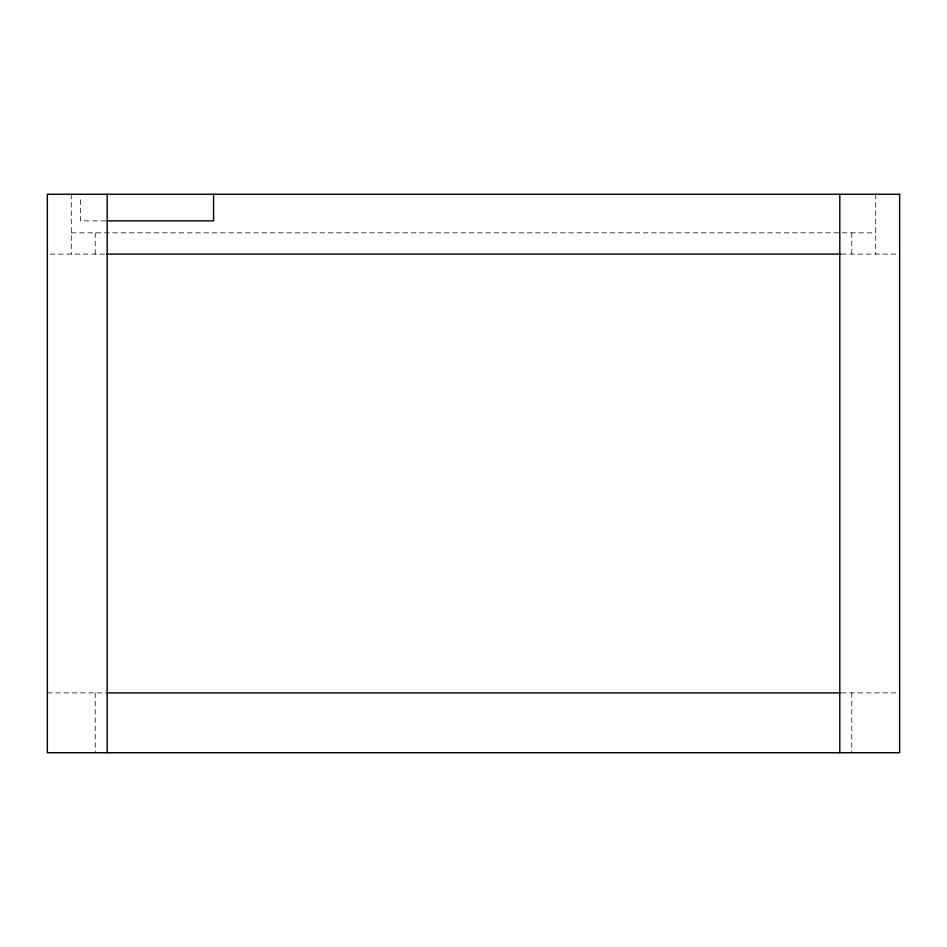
<?xml version="1.0" encoding="UTF-8"?>
<svg xmlns="http://www.w3.org/2000/svg" width="947" height="947" viewBox="0 0 947 947"><rect width="100%" height="100%" fill="white"/><g stroke="black" fill="none" stroke-linecap="round" stroke-linejoin="round"><path stroke-width="0.71" stroke-dasharray="4.74 3.55" d="M105.709 220.864L80.59 220.864L80.59 197.225M71.285 232.832L875.715 232.832M50.167 254.104L105.555 254.104M841.445 254.104L899.65 254.104M47.35 692.896L105.555 692.896M841.445 692.896L899.65 692.896M875.715 194.277L875.715 254.104M851.779 232.832L851.779 254.104M851.779 692.896L851.779 752.723M95.221 232.832L95.221 254.104M95.221 692.896L95.221 752.723M71.285 194.277L71.285 254.104"/><path stroke-width="1.42" d="M107.189 220.864L213.56 220.864L213.56 194.277M106.774 254.104L840.226 254.104M107.035 692.896L839.965 692.896M839.811 194.277L839.811 752.723M107.189 194.277L107.189 752.723M899.65 194.277L47.35 194.277L47.35 752.723L899.65 752.723L899.65 194.277"/></g></svg>
